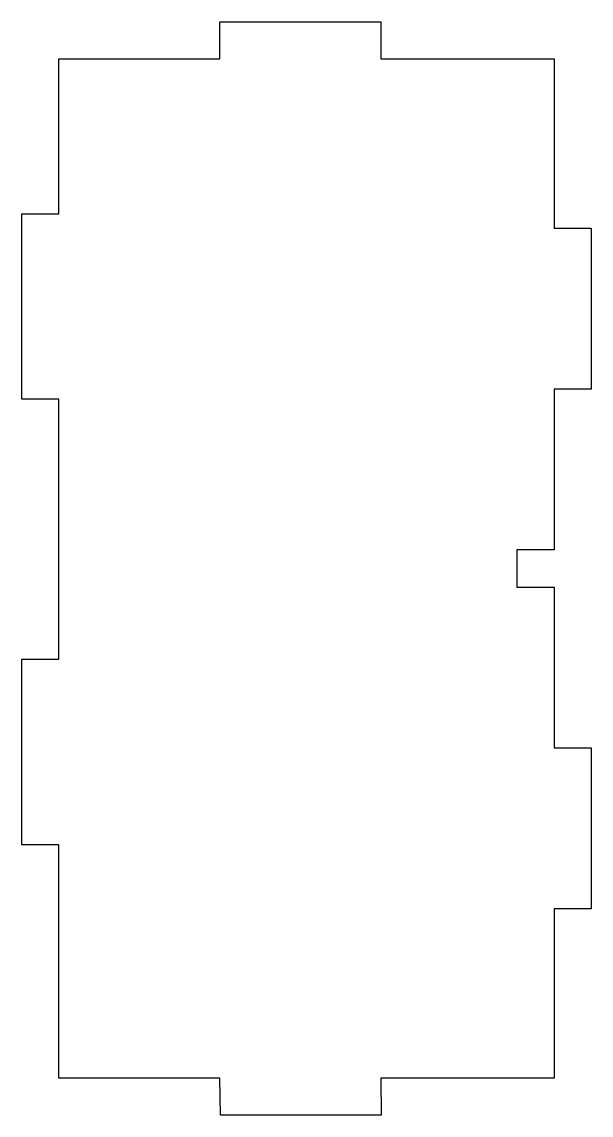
# Model space of a CAD drawing. Header units: millimetres. Extents: x -37.2 to 8.8, y -47.4 to 40.9.
import ezdxf

# ---------------------------------------------------------------- set-up
doc = ezdxf.new("R2010")
doc.units = ezdxf.units.MM

msp = doc.modelspace()

# ---------------------------------------------------------------- linework, layer by layer
msp.add_lwpolyline([(-8.2, 40.9), (-8.2, 37.9), (5.8, 37.9), (5.8, 24.225), (8.8, 24.225), (8.8, 11.225), (5.8, 11.225), (5.8, -1.775), (2.8, -1.775), (2.8, -4.775), (5.8, -4.775), (5.8, -17.775), (8.8, -17.775), (8.8, -30.775), (5.8, -30.775), (5.8, -44.45), (-8.2, -44.45), (-8.161, -47.45), (-21.161, -47.45), (-21.2, -44.45), (-34.2, -44.45), (-34.2, -25.6), (-37.2, -25.6), (-37.2, -10.6), (-34.2, -10.6), (-34.2, 10.4), (-37.2, 10.4), (-37.2, 25.4), (-34.2, 25.4), (-34.2, 37.9), (-21.2, 37.9), (-21.2, 40.9)], close=True)

doc.saveas('drawing.dxf')
